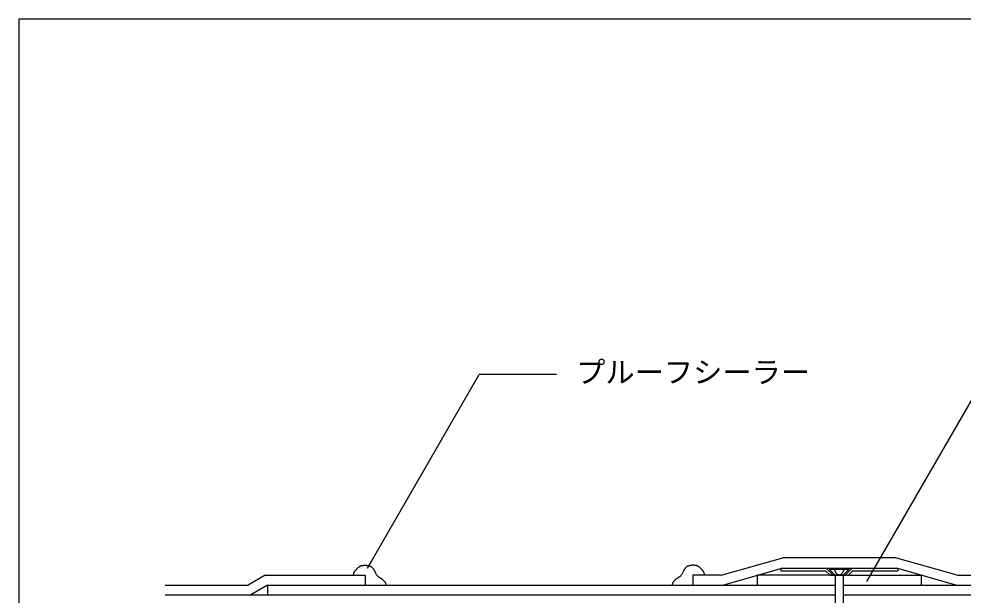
# Model space of a CAD drawing. Units: millimetres, scale not verified. Extents: x -391 to 409, y -625 to 605.
# Drawn here: x -390.6 to 93.7, y 310 to 605.2 of the extents above; entities that cross this region are included whole.
import ezdxf
from ezdxf.enums import TextEntityAlignment as Align

# ---------------------------------------------------------------- set-up
doc = ezdxf.new("R2010")
doc.units = ezdxf.units.MM
doc.header["$LTSCALE"] = 5
doc.linetypes.add('DASHED3', pattern=[4, 3, -1])
for name, color, linetype in [('2-2_in line', 7, 'Continuous'), ('2-4_out line', 2, 'Continuous'), ('2-6_鋼板・アングル', 2, 'Continuous'), ('2-7_ビス', 7, 'Continuous'), ('2-A_moji', 7, 'Continuous'), ('F-7', 1, 'Continuous')]:
    doc.layers.add(name, color=color, linetype=linetype)
doc.styles.add('ＭＳ ゴシック', font='')
doc.styles.get('ＭＳ ゴシック').set_extended_font_data('MS Gothic')

msp = doc.modelspace()

# ---------------------------------------------------------------- linework, layer by layer
at = {"layer": '2-2_in line'}
for p, q in [((-29.648, 315.181), (0.102, 323.681)), ((-11.898, 320.181), (-11.898, 315.181)), ((30.102, 320.181), (-11.898, 320.181)), ((30.102, 320.181), (72.102, 320.181)), ((89.851, 315.181), (60.102, 323.681)), ((-263.033, 315.181), (-271.694, 310.181)), ((-263.033, 315.181), (-263.033, 310.181)), ((-263.033, 315.181), (-213.033, 315.181)), ((-44.898, 315.181), (28.102, 315.181)), ((32.102, 315.181), (105.102, 315.181)), ((-315.628, 310.181), (28.102, 310.181)), ((32.102, 310.181), (334.372, 310.181))]:
    msp.add_line(p, q, dxfattribs=at)
for points in [[(-219.03, 320.181), (-219.012, 320.312), (-218.979, 320.537), (-218.942, 320.76), (-218.896, 320.981), (-218.841, 321.197), (-218.772, 321.409), (-218.725, 321.529), (-218.684, 321.621), (-218.605, 321.777), (-218.518, 321.929), (-218.424, 322.077), (-218.324, 322.223), (-218.219, 322.365), (-218.157, 322.447), (-218.082, 322.541), (-217.952, 322.702), (-217.819, 322.86), (-217.684, 323.015), (-217.547, 323.169), (-217.408, 323.32), (-217.326, 323.408), (-217.241, 323.499), (-217.092, 323.655), (-216.94, 323.808), (-216.785, 323.958), (-216.626, 324.104), (-216.462, 324.246), (-216.365, 324.325), (-216.278, 324.394), (-216.123, 324.508), (-215.964, 324.616), (-215.801, 324.717), (-215.633, 324.81), (-215.462, 324.893), (-215.36, 324.937), (-215.246, 324.982), (-215.046, 325.049), (-214.843, 325.105), (-214.636, 325.153)], [(-214.636, 325.153), (-214.427, 325.192), (-214.216, 325.226), (-214.093, 325.243), (-213.945, 325.262), (-213.688, 325.289), (-213.432, 325.307), (-213.176, 325.317), (-212.921, 325.315), (-212.667, 325.301), (-212.52, 325.287), (-212.413, 325.273), (-212.228, 325.244), (-212.044, 325.21), (-211.861, 325.172), (-211.677, 325.132), (-211.492, 325.091), (-211.384, 325.068), (-211.262, 325.043), (-211.051, 324.999), (-210.842, 324.953), (-210.635, 324.901), (-210.432, 324.838), (-210.236, 324.763), (-210.125, 324.711), (-210.026, 324.658), (-209.86, 324.555), (-209.702, 324.438), (-209.552, 324.31), (-209.408, 324.173), (-209.272, 324.028), (-209.197, 323.941), (-209.113, 323.838), (-208.975, 323.657), (-208.844, 323.471), (-208.721, 323.28), (-208.604, 323.087), (-208.491, 322.89), (-208.427, 322.776), (-208.36, 322.653)], [(-43.296, 325.153), (-43.505, 325.192), (-43.716, 325.226), (-43.838, 325.243), (-43.987, 325.262), (-44.243, 325.289), (-44.5, 325.307), (-44.756, 325.317), (-45.011, 325.315), (-45.265, 325.301), (-45.411, 325.287), (-45.519, 325.273), (-45.703, 325.244), (-45.887, 325.21), (-46.071, 325.172), (-46.255, 325.132), (-46.44, 325.091), (-46.547, 325.068), (-46.67, 325.043), (-46.88, 324.999), (-47.09, 324.953), (-47.297, 324.901), (-47.5, 324.838), (-47.696, 324.763), (-47.807, 324.711), (-47.906, 324.658), (-48.071, 324.555), (-48.229, 324.438), (-48.38, 324.31), (-48.523, 324.173), (-48.659, 324.028), (-48.735, 323.941), (-48.819, 323.838), (-48.957, 323.657), (-49.087, 323.471), (-49.211, 323.28), (-49.328, 323.087), (-49.441, 322.89), (-49.505, 322.776), (-49.572, 322.653)], [(-38.901, 320.181), (-38.919, 320.312), (-38.953, 320.537), (-38.99, 320.76), (-39.035, 320.981), (-39.091, 321.197), (-39.16, 321.409), (-39.207, 321.529), (-39.248, 321.621), (-39.326, 321.777), (-39.414, 321.929), (-39.508, 322.077), (-39.608, 322.223), (-39.713, 322.365), (-39.775, 322.447), (-39.849, 322.541), (-39.98, 322.702), (-40.112, 322.86), (-40.248, 323.015), (-40.385, 323.169), (-40.524, 323.32), (-40.605, 323.408), (-40.691, 323.499), (-40.84, 323.655), (-40.992, 323.808), (-41.147, 323.958), (-41.306, 324.104), (-41.469, 324.246), (-41.566, 324.325), (-41.654, 324.394), (-41.809, 324.508), (-41.968, 324.616), (-42.131, 324.717), (-42.298, 324.81), (-42.47, 324.893), (-42.571, 324.937), (-42.685, 324.982), (-42.885, 325.049), (-43.089, 325.105), (-43.296, 325.153)], [(-208.36, 322.653), (-208.246, 322.439), (-208.133, 322.225), (-208.022, 322.01), (-207.912, 321.794), (-207.801, 321.578), (-207.736, 321.453), (-207.647, 321.284), (-207.491, 320.994), (-207.327, 320.71), (-207.152, 320.433), (-206.963, 320.166), (-206.758, 319.913), (-206.63, 319.774), (-206.584, 319.727), (-206.502, 319.648), (-206.418, 319.571), (-206.331, 319.497), (-206.242, 319.426), (-206.151, 319.358), (-206.097, 319.32), (-206.007, 319.261), (-205.849, 319.164), (-205.687, 319.073), (-205.525, 318.984), (-205.362, 318.895), (-205.201, 318.803), (-205.109, 318.747), (-205.017, 318.688), (-204.861, 318.58), (-204.709, 318.467), (-204.559, 318.35), (-204.412, 318.23), (-204.266, 318.108), (-204.181, 318.036), (-204.075, 317.947), (-203.894, 317.792), (-203.715, 317.634), (-203.539, 317.473), (-203.369, 317.307)], [(-49.572, 322.653), (-49.686, 322.439), (-49.798, 322.225), (-49.909, 322.01), (-50.02, 321.794), (-50.131, 321.578), (-50.196, 321.453), (-50.284, 321.284), (-50.441, 320.994), (-50.605, 320.71), (-50.78, 320.433), (-50.969, 320.166), (-51.174, 319.913), (-51.302, 319.774), (-51.348, 319.727), (-51.43, 319.648), (-51.514, 319.571), (-51.601, 319.497), (-51.69, 319.426), (-51.781, 319.358), (-51.835, 319.32), (-51.925, 319.261), (-52.083, 319.164), (-52.244, 319.073), (-52.407, 318.984), (-52.57, 318.895), (-52.731, 318.803), (-52.822, 318.747), (-52.915, 318.688), (-53.071, 318.58), (-53.223, 318.467), (-53.373, 318.35), (-53.52, 318.23), (-53.666, 318.108), (-53.751, 318.036), (-53.856, 317.947), (-54.038, 317.792), (-54.217, 317.634), (-54.392, 317.473), (-54.562, 317.307)], [(-203.369, 317.307), (-203.206, 317.133), (-203.115, 317.029), (-203.063, 316.967), (-202.977, 316.858), (-202.894, 316.745), (-202.817, 316.63), (-202.744, 316.511), (-202.677, 316.39), (-202.641, 316.318), (-202.594, 316.217), (-202.523, 316.038), (-202.461, 315.855), (-202.406, 315.669), (-202.357, 315.481), (-202.311, 315.291), (-202.285, 315.181)], [(-54.562, 317.307), (-54.726, 317.133), (-54.817, 317.029), (-54.869, 316.967), (-54.955, 316.858), (-55.037, 316.745), (-55.115, 316.63), (-55.188, 316.511), (-55.255, 316.39), (-55.291, 316.318), (-55.337, 316.217), (-55.409, 316.038), (-55.471, 315.855), (-55.525, 315.669), (-55.574, 315.481), (-55.62, 315.291), (-55.646, 315.181)]]:
    msp.add_lwpolyline(points, dxfattribs=at)
at = {"layer": '2-4_out line'}
for p, q in [((-30.348, 320.181), (1.152, 329.181)), ((59.051, 329.181), (1.152, 329.181)), ((90.552, 320.181), (59.051, 329.181)), ((-264.373, 320.181), (-273.033, 315.181)), ((-264.373, 320.181), (-213.033, 320.181)), ((-213.033, 320.181), (-213.033, 315.181)), ((-44.898, 320.181), (-44.898, 315.181)), ((-30.348, 320.181), (-44.898, 320.181)), ((90.552, 320.181), (105.102, 320.181)), ((-315.628, 315.181), (-273.033, 315.181)), ((-213.033, 315.181), (-44.898, 315.181))]:
    msp.add_line(p, q, dxfattribs=at)
at = {"layer": '2-6_鋼板・アングル'}
for p, q in [((60.102, 323.681), (0.102, 323.681)), ((0.102, 323.681), (0.102, 322.481)), ((0.102, 322.481), (23.105, 322.481)), ((23.105, 322.481), (25.405, 320.181)), ((23.602, 323.681), (27.102, 320.181)), ((25.405, 320.181), (34.799, 320.181)), ((36.602, 323.681), (33.102, 320.181)), ((37.099, 322.481), (34.799, 320.181)), ((37.099, 322.481), (60.102, 322.481)), ((60.102, 323.681), (60.102, 322.481))]:
    msp.add_line(p, q, dxfattribs=at)
at = {"layer": '2-7_ビス'}
for p, q in [((25.102, 323.556), (25.102, 323.056)), ((25.102, 323.056), (27.977, 320.181)), ((35.102, 323.056), (25.102, 323.056)), ((32.227, 320.181), (27.977, 320.181)), ((28.102, 320.181), (28.102, 305.181)), ((32.102, 320.181), (32.102, 305.181)), ((35.102, 323.056), (32.227, 320.181)), ((72.102, 320.181), (72.102, 315.181))]:
    msp.add_line(p, q, dxfattribs=at)
at = {"layer": '2-7_ビス', "linetype": 'DASHED3'}
for p, q in [((27.552, 323.056), (27.552, 323.556)), ((27.552, 323.056), (28.634, 321.181)), ((32.652, 323.056), (31.569, 321.181)), ((32.652, 323.056), (32.652, 323.556))]:
    msp.add_line(p, q, dxfattribs=at)
at = {"layer": '2-7_ビス'}
msp.add_lwpolyline([(35.102, 323.056), (35.102, 323.556), (25.102, 323.556)], dxfattribs=at)
at = {"layer": '2-7_ビス', "linetype": 'DASHED3'}
msp.add_arc((30.102, 322.291), 1.84, 217.11751, 322.88248, dxfattribs=at)
at = {"layer": '2-A_moji'}
for p, q in [((44.369, 316.996), (148.854, 497.97)), ((-211.882, 323.796), (-154.624, 422.97)), ((-114.838, 422.97), (-154.624, 422.97))]:
    msp.add_line(p, q, dxfattribs=at)
at = {"layer": 'F-7'}
for q in [(409.372, 605.242), (-390.628, 15.242)]:
    msp.add_line((-390.628, 605.242), q, dxfattribs=at)

# ---------------------------------------------------------------- texts
at = {"layer": '2-A_moji', "style": 'ＭＳ ゴシック'}
msp.add_text('プルーフシーラー', height=11, dxfattribs=at).set_placement((-104.838, 415.47), align=Align.BOTTOM_LEFT)

doc.saveas('drawing.dxf')
